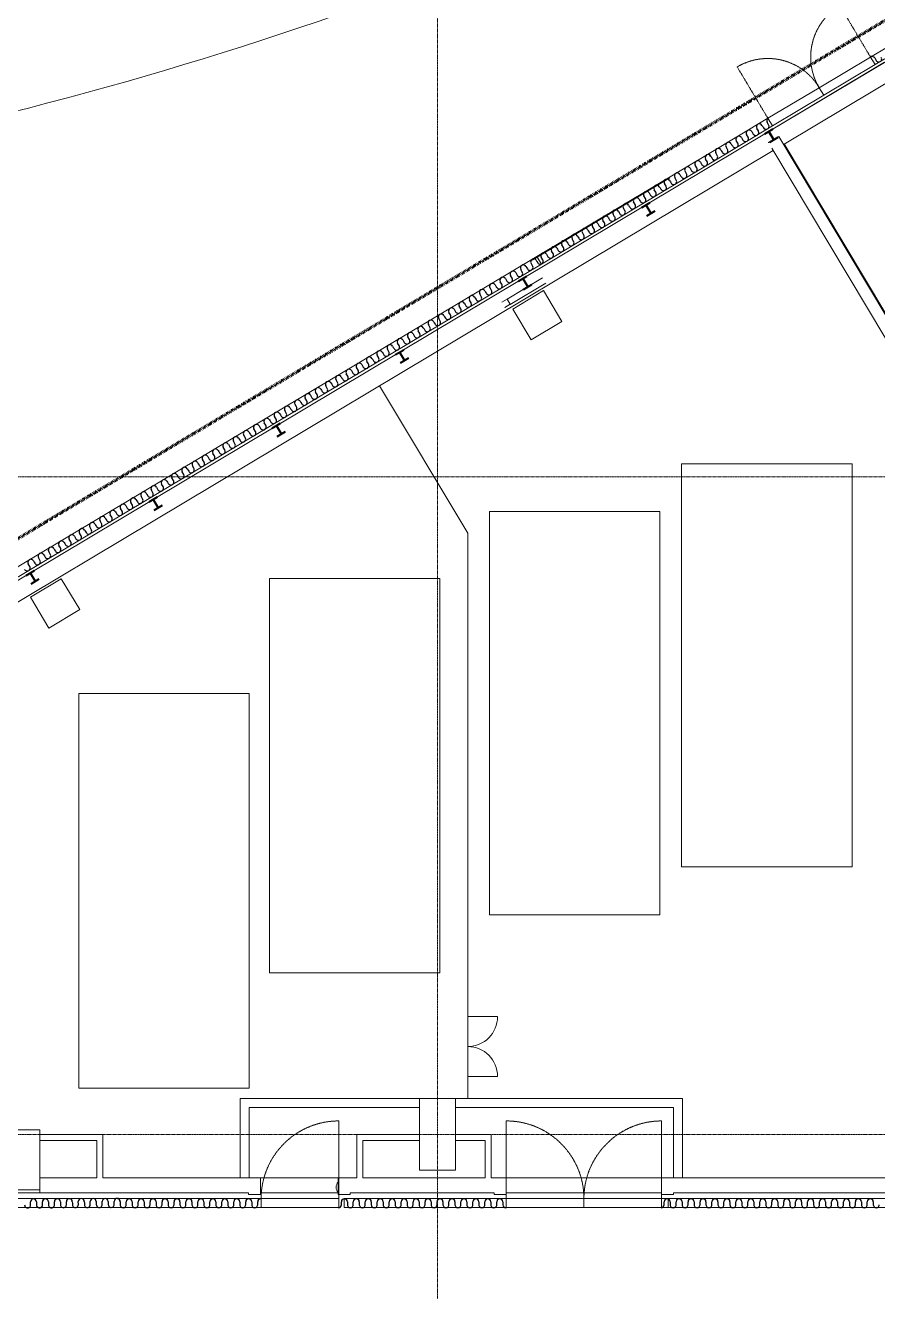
# Model space of a CAD drawing. Header units: millimetres. Extents: x -1578195 to 622687, y -255792 to 391308.
# Drawn here: x -1525649 to -1511389, y 113084 to 134269 of the extents above; entities that cross this region are included whole.
import ezdxf

# ---------------------------------------------------------------- set-up
doc = ezdxf.new("R2010")
doc.units = ezdxf.units.MM
for name, pattern in [('Double dash', [24.5, 10, -3, 2, -3, 2, -4.5]), ('Grid Line', [21, 12, -3, 3, -3]), ('Long Dash', [13.5, 9, -4.5])]:
    doc.linetypes.add(name, pattern=pattern)
for name, color, linetype, lineweight in [('A-010-M_LINE', 90, 'Continuous', 5), ('A-200-M_WALL_EXT', 113, 'Continuous', 9), ('A-200-M_WALL_INT', 2, 'Continuous', 9), ('A-215-M_CURT_PANEL', 51, 'Continuous', 5), ('A-230-M_FLOOR', 192, 'Continuous', 18), ('A-325-M_DOOR', 31, 'Continuous', 5), ('A-325-M_DOOR_PANEL', 31, 'Continuous', 5), ('A-325-MH_DOOR', 31, 'Long Dash', 5), ('C-910-M_SITE_BOUND', 91, 'Double dash', 70), ('S-280-M_COLUMN', 52, 'Continuous', 9), ('Z-030-M_GRID', 191, 'Continuous', 5)]:
    doc.layers.add(name, color=color, linetype=linetype, lineweight=lineweight)

# ---------------------------------------------------------------- blocks, each defined once
blk = doc.blocks.new('0291')
at = {"layer": 'A-010-M_LINE', "color": 1, "lineweight": 25}
for p, q in [((24164, 170463), (24177, 170441)), ((24177, 170441), (24189, 170420)), ((22218, 169242), (22192, 169285)), ((22278, 169336), (22291, 169315)), ((22291, 169315), (22304, 169293)), ((22390, 169344), (22364, 169387)), ((21875, 169037), (21849, 169080)), ((21935, 169131), (21948, 169109)), ((21948, 169109), (21961, 169088)), ((22046, 169139), (22021, 169182)), ((22107, 169233), (22119, 169212)), ((22107, 169233), (22119, 169212)), ((22119, 169212), (22132, 169190)), ((21531, 168831), (21506, 168874)), ((21591, 168926), (21604, 168904)), ((21604, 168904), (21617, 168883)), ((21703, 168934), (21677, 168977)), ((21763, 169028), (21776, 169007)), ((21776, 169007), (21789, 168985)), ((21188, 168626), (21162, 168669)), ((21248, 168720), (21261, 168699)), ((21261, 168699), (21274, 168678)), ((21360, 168729), (21334, 168772)), ((21420, 168823), (21433, 168802)), ((21433, 168802), (21445, 168780)), ((20845, 168421), (20819, 168464)), ((20905, 168515), (20918, 168494)), ((20918, 168494), (20930, 168472)), ((21016, 168524), (20991, 168567)), ((21076, 168618), (21089, 168596)), ((21089, 168596), (21102, 168575)), ((20390, 168208), (20403, 168186)), ((20501, 168216), (20476, 168259)), ((20561, 168310), (20574, 168289)), ((20574, 168289), (20587, 168267)), ((20673, 168318), (20647, 168361)), ((20733, 168413), (20746, 168391)), ((20746, 168391), (20759, 168370)), ((20046, 168002), (20059, 167981)), ((20046, 168002), (20059, 167981)), ((20158, 168011), (20132, 168054)), ((20218, 168105), (20231, 168083)), ((20231, 168083), (20244, 168062)), ((20329, 168113), (20304, 168156)), ((20403, 168186), (20415, 168165)), ((19703, 167797), (19716, 167776)), ((19814, 167806), (19789, 167848)), ((19875, 167900), (19887, 167878)), ((19887, 167878), (19900, 167857)), ((19986, 167908), (19960, 167951)), ((20059, 167981), (20072, 167959)), ((19360, 167592), (19372, 167571)), ((19372, 167571), (19385, 167549)), ((19471, 167600), (19445, 167643)), ((19531, 167695), (19544, 167673)), ((19544, 167673), (19557, 167652)), ((19643, 167703), (19617, 167746)), ((19716, 167776), (19729, 167754)), ((19016, 167387), (19029, 167365)), ((19029, 167365), (19042, 167344)), ((19128, 167395), (19102, 167438)), ((19188, 167489), (19201, 167468)), ((19201, 167468), (19214, 167447)), ((19299, 167498), (19274, 167541)), ((18673, 167182), (18686, 167160)), ((18686, 167160), (18698, 167139)), ((18784, 167190), (18759, 167233)), ((18845, 167284), (18857, 167263)), ((18857, 167263), (18870, 167241)), ((18956, 167293), (18930, 167336)), ((18329, 166977), (18342, 166955)), ((18342, 166955), (18355, 166934)), ((18441, 166985), (18415, 167028)), ((18501, 167079), (18514, 167058)), ((18514, 167058), (18527, 167036)), ((18613, 167087), (18587, 167130)), ((17926, 166677), (17900, 166720)), ((17986, 166771), (17999, 166750)), ((17986, 166771), (17999, 166750)), ((17999, 166750), (18012, 166728)), ((18098, 166780), (18072, 166823)), ((18158, 166874), (18171, 166852)), ((18171, 166852), (18183, 166831)), ((18269, 166882), (18244, 166925)), ((17583, 166472), (17557, 166515)), ((17643, 166566), (17656, 166545)), ((17656, 166545), (17668, 166523)), ((17754, 166575), (17729, 166617)), ((17814, 166669), (17827, 166647)), ((17827, 166647), (17840, 166626)), ((17239, 166267), (17213, 166310)), ((17299, 166361), (17312, 166340)), ((17312, 166340), (17325, 166318)), ((17411, 166369), (17385, 166412)), ((17471, 166464), (17484, 166442)), ((17484, 166442), (17497, 166421)), ((16896, 166062), (16870, 166105)), ((16956, 166156), (16969, 166134)), ((16969, 166134), (16982, 166113)), ((17067, 166164), (17042, 166207)), ((17128, 166258), (17140, 166237)), ((17140, 166237), (17153, 166215)), ((16552, 165856), (16527, 165899)), ((16613, 165951), (16625, 165929)), ((16625, 165929), (16638, 165908)), ((16724, 165959), (16698, 166002)), ((16784, 166053), (16797, 166032)), ((16797, 166032), (16810, 166010)), ((16209, 165651), (16183, 165694)), ((16269, 165745), (16282, 165724)), ((16282, 165724), (16295, 165703)), ((16381, 165754), (16355, 165797)), ((16441, 165848), (16454, 165827)), ((16454, 165827), (16467, 165805)), ((15866, 165446), (15840, 165489)), ((15926, 165540), (15939, 165519)), ((15926, 165540), (15939, 165519)), ((15939, 165519), (15951, 165497)), ((16037, 165549), (16012, 165592)), ((16098, 165643), (16110, 165621)), ((16110, 165621), (16123, 165600)), ((15522, 165241), (15497, 165284)), ((15582, 165335), (15595, 165314)), ((15595, 165314), (15608, 165292)), ((15694, 165344), (15668, 165386)), ((15754, 165438), (15767, 165416)), ((15767, 165416), (15780, 165395)), ((15067, 165027), (15080, 165006)), ((15179, 165036), (15153, 165079)), ((15239, 165130), (15252, 165108)), ((15252, 165108), (15265, 165087)), ((15351, 165138), (15325, 165181)), ((15411, 165233), (15424, 165211)), ((15424, 165211), (15436, 165190)), ((14724, 164822), (14737, 164801)), ((14836, 164831), (14810, 164873)), ((14896, 164925), (14909, 164903)), ((14909, 164903), (14921, 164882)), ((15007, 164933), (14982, 164976)), ((15080, 165006), (15093, 164984)), ((14381, 164617), (14393, 164596)), ((14492, 164625), (14467, 164668)), ((14552, 164720), (14565, 164698)), ((14565, 164698), (14578, 164677)), ((14664, 164728), (14638, 164771)), ((14737, 164801), (14750, 164779)), ((14037, 164412), (14050, 164390)), ((14050, 164390), (14063, 164369)), ((14149, 164420), (14123, 164463)), ((14209, 164514), (14222, 164493)), ((14222, 164493), (14235, 164472)), ((14320, 164523), (14295, 164566)), ((14393, 164596), (14406, 164574)), ((13694, 164207), (13707, 164185)), ((13707, 164185), (13720, 164164)), ((13805, 164215), (13780, 164258)), ((13866, 164309), (13878, 164288)), ((13866, 164309), (13878, 164288)), ((13878, 164288), (13891, 164266)), ((13977, 164318), (13951, 164361)), ((13351, 164002), (13363, 163980)), ((13363, 163980), (13376, 163959)), ((13462, 164010), (13436, 164053)), ((13522, 164104), (13535, 164083)), ((13535, 164083), (13548, 164061)), ((13634, 164112), (13608, 164155)), ((13007, 163796), (13020, 163775)), ((13020, 163775), (13033, 163753)), ((13119, 163805), (13093, 163848)), ((13179, 163899), (13192, 163877)), ((13192, 163877), (13205, 163856)), ((13290, 163907), (13265, 163950)), ((12664, 163591), (12677, 163570)), ((12677, 163570), (12689, 163548)), ((12775, 163600), (12750, 163642)), ((12836, 163694), (12848, 163672)), ((12848, 163672), (12861, 163651)), ((12947, 163702), (12921, 163745)), ((12260, 163292), (12235, 163335)), ((12320, 163386), (12333, 163365)), ((12333, 163365), (12346, 163343)), ((12432, 163394), (12406, 163437)), ((12492, 163489), (12505, 163467)), ((12505, 163467), (12518, 163446)), ((12604, 163497), (12578, 163540)), ((11917, 163087), (11891, 163130)), ((11977, 163181), (11990, 163159)), ((11990, 163159), (12003, 163138)), ((12089, 163189), (12063, 163232)), ((12149, 163283), (12162, 163262)), ((12162, 163262), (12174, 163240)), ((11574, 162881), (11548, 162924)), ((11634, 162976), (11647, 162954)), ((11647, 162954), (11659, 162933)), ((11745, 162984), (11720, 163027)), ((11805, 163078), (11818, 163057)), ((11805, 163078), (11818, 163057)), ((11818, 163057), (11831, 163035)), ((11230, 162676), (11204, 162719)), ((11290, 162770), (11303, 162749)), ((11303, 162749), (11316, 162728)), ((11402, 162779), (11376, 162822)), ((11462, 162873), (11475, 162852)), ((11475, 162852), (11488, 162830)), ((10887, 162471), (10861, 162514)), ((10947, 162565), (10960, 162544)), ((10960, 162544), (10973, 162522)), ((11058, 162574), (11033, 162617)), ((11119, 162668), (11131, 162646)), ((11131, 162646), (11144, 162625)), ((10543, 162266), (10518, 162309)), ((10604, 162360), (10616, 162339)), ((10616, 162339), (10629, 162317)), ((10715, 162369), (10689, 162411)), ((10775, 162463), (10788, 162441)), ((10788, 162441), (10801, 162420)), ((10200, 162061), (10174, 162104)), ((10260, 162155), (10273, 162134)), ((10273, 162134), (10286, 162112)), ((10372, 162163), (10346, 162206)), ((10432, 162258), (10445, 162236)), ((10445, 162236), (10458, 162215)), ((10028, 161958), (10003, 162001)), ((10089, 162052), (10101, 162031)), ((10101, 162031), (10114, 162009)), ((10042, 151276), (10042, 151326)), ((10141, 151327), (10142, 151302)), ((10142, 151302), (10142, 151277)), ((10242, 151278), (10241, 151328)), ((10341, 151328), (10342, 151303)), ((10342, 151303), (10342, 151278)), ((10442, 151279), (10441, 151329)), ((10541, 151329), (10542, 151304)), ((10542, 151304), (10542, 151279)), ((10642, 151280), (10641, 151330)), ((10741, 151330), (10742, 151305)), ((10742, 151305), (10742, 151280)), ((10842, 151281), (10841, 151331)), ((10941, 151332), (10942, 151307)), ((10942, 151307), (10942, 151282)), ((11042, 151282), (11041, 151332)), ((11141, 151333), (11142, 151308)), ((11141, 151333), (11142, 151308)), ((11142, 151308), (11142, 151283)), ((11242, 151283), (11241, 151333)), ((11341, 151334), (11342, 151309)), ((11342, 151309), (11342, 151284)), ((11442, 151285), (11441, 151335)), ((11541, 151335), (11542, 151310)), ((11542, 151329), (11542, 151304)), ((11542, 151329), (11542, 151304)), ((11542, 151304), (11542, 151279)), ((11642, 151279), (11642, 151329)), ((11742, 151329), (11742, 151304)), ((11742, 151304), (11742, 151279)), ((11842, 151279), (11842, 151329)), ((11942, 151329), (11942, 151304)), ((11942, 151304), (11942, 151279)), ((12042, 151279), (12042, 151329)), ((12142, 151329), (12142, 151304)), ((12142, 151304), (12142, 151279)), ((12242, 151279), (12242, 151329)), ((12342, 151329), (12342, 151304)), ((12342, 151304), (12342, 151279)), ((12442, 151279), (12442, 151329)), ((12542, 151329), (12542, 151304)), ((12542, 151304), (12542, 151279)), ((12642, 151279), (12642, 151329)), ((12742, 151329), (12742, 151304)), ((12742, 151304), (12742, 151279)), ((12842, 151279), (12842, 151329)), ((12942, 151329), (12942, 151304)), ((12942, 151304), (12942, 151279)), ((13042, 151279), (13042, 151329)), ((13142, 151329), (13142, 151304)), ((13142, 151304), (13142, 151279)), ((13242, 151279), (13242, 151329)), ((13342, 151329), (13342, 151304)), ((13342, 151304), (13342, 151279)), ((13442, 151279), (13442, 151329)), ((13542, 151329), (13542, 151304)), ((13542, 151304), (13542, 151279)), ((13642, 151279), (13642, 151329)), ((13742, 151329), (13742, 151304)), ((13742, 151304), (13742, 151279)), ((13842, 151279), (13842, 151329)), ((15242, 151279), (15242, 151329)), ((15342, 151329), (15342, 151304)), ((15342, 151304), (15342, 151279)), ((15442, 151279), (15442, 151329)), ((15542, 151329), (15542, 151304)), ((15542, 151304), (15542, 151279)), ((15642, 151279), (15642, 151329)), ((15742, 151329), (15742, 151304)), ((15742, 151304), (15742, 151279)), ((15842, 151279), (15842, 151329)), ((15942, 151329), (15942, 151304)), ((15942, 151304), (15942, 151279)), ((16042, 151279), (16042, 151329)), ((16142, 151329), (16142, 151304)), ((16142, 151304), (16142, 151279)), ((16242, 151279), (16242, 151329)), ((16342, 151329), (16342, 151304)), ((16342, 151329), (16342, 151304)), ((16342, 151304), (16342, 151279)), ((16442, 151279), (16442, 151329)), ((16542, 151329), (16542, 151304)), ((16542, 151304), (16542, 151279)), ((16642, 151279), (16642, 151329)), ((16742, 151329), (16742, 151304)), ((16742, 151304), (16742, 151279)), ((16842, 151279), (16842, 151329)), ((16942, 151329), (16942, 151304)), ((16942, 151304), (16942, 151279)), ((17042, 151279), (17042, 151329)), ((17142, 151329), (17142, 151304)), ((17142, 151304), (17142, 151279)), ((17242, 151279), (17242, 151329)), ((17342, 151329), (17342, 151304)), ((17342, 151304), (17342, 151279)), ((17442, 151279), (17442, 151329)), ((17542, 151329), (17542, 151304)), ((17542, 151304), (17542, 151279)), ((17642, 151279), (17642, 151329)), ((17742, 151329), (17742, 151304)), ((17742, 151304), (17742, 151279)), ((17842, 151279), (17842, 151329)), ((17942, 151329), (17942, 151304)), ((17942, 151304), (17942, 151279)), ((20642, 151279), (20642, 151329)), ((20742, 151329), (20742, 151304)), ((20742, 151304), (20742, 151279)), ((20842, 151279), (20842, 151329)), ((20942, 151329), (20942, 151304)), ((20942, 151304), (20942, 151279)), ((21042, 151279), (21042, 151329)), ((21142, 151329), (21142, 151304)), ((21142, 151329), (21142, 151304)), ((21142, 151304), (21142, 151279)), ((21242, 151279), (21242, 151329)), ((21342, 151329), (21342, 151304)), ((21342, 151304), (21342, 151279)), ((21442, 151279), (21442, 151329)), ((21542, 151329), (21542, 151304)), ((21542, 151304), (21542, 151279)), ((21642, 151279), (21642, 151329)), ((21742, 151329), (21742, 151304)), ((21742, 151304), (21742, 151279)), ((21842, 151279), (21842, 151329)), ((21942, 151329), (21942, 151304)), ((21942, 151304), (21942, 151279)), ((22042, 151279), (22042, 151329)), ((22142, 151329), (22142, 151304)), ((22142, 151304), (22142, 151279)), ((22242, 151279), (22242, 151329)), ((22342, 151329), (22342, 151304)), ((22342, 151304), (22342, 151279)), ((22442, 151279), (22442, 151329)), ((22542, 151329), (22542, 151304)), ((22542, 151304), (22542, 151279)), ((22642, 151279), (22642, 151329)), ((22742, 151329), (22742, 151304)), ((22742, 151304), (22742, 151279)), ((22842, 151279), (22842, 151329)), ((22942, 151329), (22942, 151304)), ((22942, 151304), (22942, 151279)), ((23042, 151279), (23042, 151329)), ((23142, 151329), (23142, 151304)), ((23142, 151304), (23142, 151279)), ((23242, 151279), (23242, 151329)), ((23342, 151329), (23342, 151304)), ((23342, 151304), (23342, 151279)), ((23442, 151279), (23442, 151329)), ((23542, 151329), (23542, 151304)), ((23542, 151329), (23542, 151304)), ((23542, 151304), (23542, 151279)), ((23642, 151279), (23642, 151329)), ((23742, 151329), (23742, 151304)), ((23742, 151304), (23742, 151279)), ((23842, 151279), (23842, 151329)), ((23941, 151304), (23941, 151279)), ((23942, 151329), (23942, 151304)), ((24041, 151279), (24041, 151329)), ((24141, 151329), (24141, 151304)), ((24141, 151304), (24141, 151279))]:
    blk.add_line(p, q, dxfattribs=at)
at = {"layer": 'A-010-M_LINE', "color": 1}
for p, q in [((20737, 168457), (18436, 167082)), ((17355, 154426), (17855, 154426)), ((17355, 153426), (17855, 153426))]:
    blk.add_line(p, q, dxfattribs=at)
at = {"layer": 'A-010-M_LINE', "color": 1, "lineweight": 18}
for p, q in [((17355, 162513), (15881, 164980)), ((17355, 153056), (17355, 162513))]:
    blk.add_line(p, q, dxfattribs=at)
at = {"layer": 'A-010-M_LINE', "color": 1, "lineweight": 25}
for centre, start, end in [((24121, 170437), 30.8592, 130.3972), ((24232, 170445), 210.8592, 30.8592), ((22235, 169310), 30.8592, 210.8592), ((22347, 169319), 210.8592, 30.8592), ((22347, 169319), 210.8592, 300.8592), ((22407, 169413), 127.9867, 210.8592), ((21720, 169003), 30.8592, 210.8592), ((21892, 169105), 30.8592, 210.8592), ((22003, 169114), 210.8592, 30.8592), ((22064, 169208), 30.8592, 210.8592), ((22175, 169216), 210.8592, 30.8592), ((21377, 168797), 30.8592, 210.8592), ((21549, 168900), 30.8592, 210.8592), ((21660, 168908), 210.8592, 30.8592), ((21832, 169011), 210.8592, 30.8592), ((21034, 168592), 30.8592, 210.8592), ((21145, 168601), 210.8592, 30.8592), ((21205, 168695), 30.8592, 210.8592), ((21317, 168703), 210.8592, 30.8592), ((21488, 168806), 210.8592, 30.8592), ((20690, 168387), 30.8592, 210.8592), ((20802, 168395), 210.8592, 30.8592), ((20862, 168490), 30.8592, 210.8592), ((20973, 168498), 210.8592, 30.8592), ((20347, 168182), 30.8592, 210.8592), ((20458, 168190), 210.8592, 30.8592), ((20518, 168284), 30.8592, 210.8592), ((20630, 168293), 210.8592, 30.8592), ((20003, 167977), 30.8592, 210.8592), ((20115, 167985), 210.8592, 30.8592), ((20175, 168079), 30.8592, 210.8592), ((20287, 168088), 210.8592, 30.8592), ((19660, 167772), 30.8592, 210.8592), ((19772, 167780), 210.8592, 30.8592), ((19832, 167874), 30.8592, 210.8592), ((19943, 167883), 210.8592, 30.8592), ((19317, 167566), 30.8592, 210.8592), ((19428, 167575), 210.8592, 30.8592), ((19488, 167669), 30.8592, 210.8592), ((19600, 167677), 210.8592, 30.8592), ((18973, 167361), 30.8592, 210.8592), ((19085, 167370), 210.8592, 30.8592), ((19145, 167464), 30.8592, 210.8592), ((19256, 167472), 210.8592, 30.8592), ((18630, 167156), 30.8592, 210.8592), ((18741, 167164), 210.8592, 30.8592), ((18802, 167259), 30.8592, 210.8592), ((18913, 167267), 210.8592, 30.8592), ((18287, 166951), 30.8592, 210.8592), ((18398, 166959), 210.8592, 30.8592), ((18458, 167053), 30.8592, 210.8592), ((18570, 167062), 210.8592, 30.8592), ((17943, 166746), 30.8592, 210.8592), ((18055, 166754), 210.8592, 30.8592), ((18115, 166848), 30.8592, 210.8592), ((18226, 166857), 210.8592, 30.8592), ((17600, 166541), 30.8592, 210.8592), ((17711, 166549), 210.8592, 30.8592), ((17771, 166643), 30.8592, 210.8592), ((17883, 166651), 210.8592, 30.8592), ((17256, 166335), 30.8592, 210.8592), ((17368, 166344), 210.8592, 30.8592), ((17428, 166438), 30.8592, 210.8592), ((17540, 166446), 210.8592, 30.8592), ((16913, 166130), 30.8592, 210.8592), ((17025, 166139), 210.8592, 30.8592), ((17085, 166233), 30.8592, 210.8592), ((17196, 166241), 210.8592, 30.8592), ((16398, 165822), 30.8592, 210.8592), ((16570, 165925), 30.8592, 210.8592), ((16681, 165933), 210.8592, 30.8592), ((16741, 166028), 30.8592, 210.8592), ((16853, 166036), 210.8592, 30.8592), ((16055, 165617), 30.8592, 210.8592), ((16226, 165720), 30.8592, 210.8592), ((16338, 165728), 210.8592, 30.8592), ((16509, 165831), 210.8592, 30.8592), ((15711, 165412), 30.8592, 210.8592), ((15883, 165515), 30.8592, 210.8592), ((15994, 165523), 210.8592, 30.8592), ((16166, 165626), 210.8592, 30.8592), ((15368, 165207), 30.8592, 210.8592), ((15479, 165215), 210.8592, 30.8592), ((15540, 165309), 30.8592, 210.8592), ((15651, 165318), 210.8592, 30.8592), ((15823, 165420), 210.8592, 30.8592), ((15024, 165002), 30.8592, 210.8592), ((15136, 165010), 210.8592, 30.8592), ((15196, 165104), 30.8592, 210.8592), ((15308, 165113), 210.8592, 30.8592), ((14681, 164797), 30.8592, 210.8592), ((14793, 164805), 210.8592, 30.8592), ((14853, 164899), 30.8592, 210.8592), ((14964, 164908), 210.8592, 30.8592), ((14338, 164591), 30.8592, 210.8592), ((14449, 164600), 210.8592, 30.8592), ((14509, 164694), 30.8592, 210.8592), ((14621, 164702), 210.8592, 30.8592), ((13994, 164386), 30.8592, 210.8592), ((14106, 164395), 210.8592, 30.8592), ((14166, 164489), 30.8592, 210.8592), ((14278, 164497), 210.8592, 30.8592), ((13651, 164181), 30.8592, 210.8592), ((13762, 164189), 210.8592, 30.8592), ((13823, 164284), 30.8592, 210.8592), ((13934, 164292), 210.8592, 30.8592), ((13308, 163976), 30.8592, 210.8592), ((13419, 163984), 210.8592, 30.8592), ((13479, 164078), 30.8592, 210.8592), ((13591, 164087), 210.8592, 30.8592), ((12964, 163771), 30.8592, 210.8592), ((13076, 163779), 210.8592, 30.8592), ((13136, 163873), 30.8592, 210.8592), ((13247, 163882), 210.8592, 30.8592), ((12621, 163566), 30.8592, 210.8592), ((12732, 163574), 210.8592, 30.8592), ((12793, 163668), 30.8592, 210.8592), ((12904, 163676), 210.8592, 30.8592), ((12278, 163360), 30.8592, 210.8592), ((12389, 163369), 210.8592, 30.8592), ((12449, 163463), 30.8592, 210.8592), ((12561, 163471), 210.8592, 30.8592), ((11934, 163155), 30.8592, 210.8592), ((12046, 163164), 210.8592, 30.8592), ((12106, 163258), 30.8592, 210.8592), ((12217, 163266), 210.8592, 30.8592), ((11591, 162950), 30.8592, 210.8592), ((11702, 162958), 210.8592, 30.8592), ((11762, 163053), 30.8592, 210.8592), ((11874, 163061), 210.8592, 30.8592), ((11247, 162745), 30.8592, 210.8592), ((11359, 162753), 210.8592, 30.8592), ((11419, 162847), 30.8592, 210.8592), ((11531, 162856), 210.8592, 30.8592), ((10732, 162437), 30.8592, 210.8592), ((10904, 162540), 30.8592, 210.8592), ((11016, 162548), 210.8592, 30.8592), ((11076, 162642), 30.8592, 210.8592), ((11187, 162651), 210.8592, 30.8592), ((10389, 162232), 30.8592, 210.8592), ((10561, 162334), 30.8592, 210.8592), ((10672, 162343), 210.8592, 30.8592), ((10844, 162445), 210.8592, 30.8592), ((10046, 162027), 30.8592, 210.8592), ((10157, 162035), 210.8592, 30.8592), ((10217, 162129), 30.8592, 210.8592), ((10329, 162138), 210.8592, 30.8592), ((10500, 162240), 210.8592, 30.8592), ((9985, 161933), 210.8592, 30.8592), ((9992, 151276), 180.3311, 0.3311), ((10091, 151327), 0.3311, 180.3311), ((10192, 151277), 180.3311, 0.3311), ((10291, 151328), 0.3311, 180.3311), ((10392, 151278), 180.3311, 0.3311), ((10491, 151329), 0.3311, 180.3311), ((10592, 151280), 180.3311, 0.3311), ((10691, 151330), 0.3311, 180.3311), ((10792, 151281), 180.3311, 0.3311), ((10891, 151331), 0.3311, 180.3311), ((10992, 151282), 180.3311, 0.3311), ((11091, 151332), 0.3311, 180.3311), ((11192, 151283), 180.3311, 0.3311), ((11291, 151334), 0.3311, 180.3311), ((11392, 151284), 180.3311, 0.3311), ((11491, 151335), 0.3311, 180.3311), ((11492, 151329), 0.0003, 79.4558), ((11592, 151279), 180.0003, 0.0003), ((11692, 151329), 0.0003, 180.0003), ((11792, 151279), 180.0003, 0.0003), ((11892, 151329), 0.0003, 180.0003), ((11992, 151279), 180.0003, 0.0003), ((12092, 151329), 0.0003, 180.0003), ((12192, 151279), 180.0003, 0.0003), ((12292, 151329), 0.0003, 180.0003), ((12392, 151279), 180.0003, 0.0003), ((12492, 151329), 0.0003, 180.0003), ((12592, 151279), 180.0003, 0.0003), ((12692, 151329), 0.0003, 180.0003), ((12792, 151279), 180.0003, 0.0003), ((12892, 151329), 0.0003, 180.0003), ((12992, 151279), 180.0003, 0.0003), ((13092, 151329), 0.0003, 180.0003), ((13192, 151279), 180.0003, 0.0003), ((13292, 151329), 0.0003, 180.0003), ((13392, 151279), 180.0003, 0.0003), ((13492, 151329), 0.0003, 180.0003), ((13592, 151279), 180.0003, 0.0003), ((13692, 151329), 0.0003, 180.0003), ((13792, 151279), 180.0003, 0.0003), ((13892, 151329), 90.0003, 180.0003), ((15192, 151279), 270.0003, 0.0003), ((15292, 151329), 0.0003, 180.0003), ((15392, 151279), 180.0003, 0.0003), ((15492, 151329), 0.0003, 180.0003), ((15592, 151279), 180.0003, 0.0003), ((15692, 151329), 0.0003, 180.0003), ((15792, 151279), 180.0003, 0.0003), ((15892, 151329), 0.0003, 180.0003), ((15992, 151279), 180.0003, 0.0003), ((16092, 151329), 0.0003, 180.0003), ((16192, 151279), 180.0003, 0.0003), ((16292, 151329), 0.0003, 180.0003), ((16392, 151279), 180.0003, 0.0003), ((16492, 151329), 0.0003, 180.0003), ((16592, 151279), 180.0003, 0.0003), ((16692, 151329), 0.0003, 180.0003), ((16792, 151279), 180.0003, 0.0003), ((16892, 151329), 0.0003, 180.0003), ((16992, 151279), 180.0003, 0.0003), ((17092, 151329), 0.0003, 180.0003), ((17192, 151279), 180.0003, 0.0003), ((17292, 151329), 0.0003, 180.0003), ((17392, 151279), 180.0003, 0.0003), ((17492, 151329), 0.0003, 180.0003), ((17592, 151279), 180.0003, 0.0003), ((17692, 151329), 0.0003, 180.0003), ((17792, 151279), 180.0003, 0.0003), ((17892, 151329), 0.0003, 180.0003), ((17992, 151279), 180.0003, 287.5074), ((20592, 151279), 270.0003, 0.0003), ((20692, 151329), 0.0003, 180.0003), ((20792, 151279), 180.0003, 0.0003), ((20892, 151329), 0.0003, 180.0003), ((20992, 151279), 180.0003, 0.0003), ((21092, 151329), 0.0003, 180.0003), ((21192, 151279), 180.0003, 0.0003), ((21292, 151329), 0.0003, 180.0003), ((21392, 151279), 180.0003, 0.0003), ((21492, 151329), 0.0003, 180.0003), ((21592, 151279), 180.0003, 0.0003), ((21692, 151329), 0.0003, 180.0003), ((21792, 151279), 180.0003, 0.0003), ((21892, 151329), 0.0003, 180.0003), ((21992, 151279), 180.0003, 0.0003), ((22092, 151329), 0.0003, 180.0003), ((22192, 151279), 180.0003, 0.0003), ((22292, 151329), 0.0003, 180.0003), ((22392, 151279), 180.0003, 0.0003), ((22492, 151329), 0.0003, 180.0003), ((22592, 151279), 180.0003, 0.0003), ((22692, 151329), 0.0003, 180.0003), ((22792, 151279), 180.0003, 0.0003), ((22892, 151329), 0.0003, 180.0003), ((22992, 151279), 180.0003, 0.0003), ((23092, 151329), 0.0003, 180.0003), ((23192, 151279), 180.0003, 0.0003), ((23292, 151329), 0.0003, 180.0003), ((23392, 151279), 180.0003, 0.0003), ((23492, 151329), 0.0003, 180.0003), ((23592, 151279), 180.0003, 0.0003), ((23692, 151329), 0.0003, 180.0003), ((23792, 151279), 180.0003, 0.0003), ((23892, 151329), 0.0003, 180.0003), ((23991, 151279), 180.0003, 0.0003), ((24091, 151329), 0.0003, 180.0003), ((24191, 151279), 180.0003, 0.0003)]:
    blk.add_arc(centre, 50, start, end, dxfattribs=at)
at = {"layer": 'A-010-M_LINE', "color": 1}
for centre, start, end in [((17355, 154426), 270, 360), ((17355, 153426), 0, 90)]:
    blk.add_arc(centre, 500, start, end, dxfattribs=at)
at = {"layer": 'A-200-M_WALL_EXT', "color": 1, "lineweight": 13}
for p, q in [((22384, 169227), (36874, 177885)), ((5365, 159058), (22384, 169227)), ((22384, 169227), (22464, 169093)), ((22466, 168915), (5524, 158792))]:
    blk.add_line(p, q, dxfattribs=at)
at = {"layer": 'A-200-M_WALL_INT', "color": 1}
for p, q in [((22559, 169150), (22387, 169047)), ((25814, 163702), (22559, 169150)), ((22387, 169047), (22390, 169042)), ((22441, 168956), (25745, 163428)), ((18609, 166783), (18013, 166427)), ((18064, 166341), (18660, 166697)), ((18015, 166428), (17928, 166376)), ((18013, 166427), (17928, 166376)), ((17979, 166290), (18067, 166342)), ((17979, 166290), (18064, 166341)), ((18067, 166342), (18015, 166428)), ((13550, 153056), (16550, 153056)), ((13550, 151731), (13550, 153056)), ((17150, 153056), (20950, 153056)), ((20950, 153056), (20950, 151731)), ((16550, 152906), (13700, 152906)), ((13700, 152906), (13700, 151731)), ((20800, 152906), (17150, 152906)), ((20800, 151731), (20800, 152906)), ((11250, 152456), (10200, 152456)), ((10200, 152456), (10200, 152356)), ((10200, 152356), (11150, 152356)), ((11150, 152356), (11150, 151731)), ((11250, 151731), (11250, 152456)), ((15500, 152456), (15500, 151731)), ((16550, 152456), (15500, 152456)), ((15600, 151731), (15600, 152356)), ((15600, 152356), (16550, 152356)), ((16550, 152356), (16550, 152456)), ((17750, 152456), (17150, 152456)), ((17150, 152456), (17150, 152356)), ((17150, 152356), (17650, 152356)), ((17650, 152356), (17650, 151731)), ((17750, 151731), (17750, 152456)), ((11150, 151731), (10200, 151731)), ((10200, 151731), (10200, 151481)), ((13890, 151731), (11250, 151731)), ((13890, 151451), (13890, 151731)), ((15500, 151731), (15190, 151731)), ((15190, 151731), (15190, 151451)), ((17650, 151731), (15600, 151731)), ((18000, 151731), (17750, 151731)), ((18000, 151451), (18000, 151731)), ((20600, 151731), (20600, 151451)), ((24800, 151731), (20600, 151731)), ((10200, 151481), (13690, 151481)), ((13690, 151481), (13690, 151451)), ((15390, 151451), (15390, 151481)), ((15390, 151481), (17800, 151481)), ((17800, 151481), (17800, 151451)), ((20800, 151451), (20800, 151481)), ((20800, 151481), (27300, 151481)), ((13690, 151451), (13890, 151451)), ((15190, 151451), (15390, 151451)), ((17800, 151451), (18000, 151451)), ((20600, 151451), (20800, 151451))]:
    blk.add_line(p, q, dxfattribs=at)
at = {"layer": 'A-215-M_CURT_PANEL', "color": 1, "lineweight": 9}
for p, q in [((24796, 170899), (24094, 170479)), ((24171, 170351), (24873, 170770)), ((24094, 170479), (24171, 170351)), ((22377, 169454), (21397, 168867)), ((21473, 168739), (22454, 169325)), ((22454, 169325), (22377, 169454)), ((21397, 168867), (18512, 167144)), ((21473, 168739), (21397, 168867)), ((21397, 168867), (21473, 168739)), ((18589, 167015), (21473, 168739)), ((18512, 167144), (14701, 164867)), ((18512, 167144), (18589, 167015)), ((18589, 167015), (18512, 167144)), ((14778, 164738), (18589, 167015)), ((14701, 164867), (8778, 161327)), ((14701, 164867), (14778, 164738)), ((14778, 164738), (14701, 164867)), ((8855, 161199), (14778, 164738)), ((13900, 151381), (9600, 151381)), ((18000, 151381), (15290, 151381)), ((15290, 151381), (15290, 151231)), ((20710, 151381), (20600, 151381)), ((20710, 151231), (20710, 151381)), ((27100, 151381), (20710, 151381)), ((20710, 151381), (20710, 151231)), ((9600, 151231), (13900, 151231)), ((15290, 151231), (18000, 151231)), ((20600, 151231), (20710, 151231)), ((20710, 151231), (27100, 151231))]:
    blk.add_line(p, q, dxfattribs=at)
at = {"layer": 'A-230-M_FLOOR', "color": 1}
for p, q in [((26502, 171324), (22650, 169022)), ((24330, 170390), (22410, 169242)), ((22410, 169242), (6412, 159683)), ((25513, 164231), (22649, 169024)), ((22650, 169022), (25513, 164231)), ((23785, 163676), (20935, 163676)), ((20935, 163676), (20935, 156931)), ((23785, 156931), (23785, 163676)), ((20570, 162876), (17720, 162876)), ((17720, 162876), (17720, 156131)), ((20570, 156131), (20570, 162876)), ((16890, 161756), (14040, 161756)), ((14040, 161756), (14040, 155156)), ((16890, 155156), (16890, 161756)), ((13700, 159831), (10850, 159831)), ((10850, 159831), (10850, 153231)), ((13700, 153231), (13700, 159831)), ((20935, 156931), (23785, 156931)), ((17720, 156131), (20570, 156131)), ((14040, 155156), (16890, 155156)), ((10850, 153231), (13700, 153231)), ((13890, 151731), (15190, 151731)), ((18000, 151731), (20600, 151731)), ((9600, 151481), (10200, 151481)), ((13890, 151481), (15190, 151481)), ((18000, 151481), (20600, 151481))]:
    blk.add_line(p, q, dxfattribs=at)
for start, end in [(136.8103, 180), (180, 223.1897)]:
    blk.add_arc((15280, 151571), 125, start, end, dxfattribs=at)
blk.add_open_spline([(7378, 169011), (10899, 169756), (14355, 170800), (17699, 172129)], degree=3, dxfattribs=at)
at = {"layer": 'A-325-M_DOOR', "color": 1, "lineweight": 9}
for p, q in [((13900, 151231), (13900, 151381)), ((13900, 151381), (15200, 151381)), ((15200, 151381), (15200, 151231)), ((15200, 151231), (13900, 151231))]:
    blk.add_line(p, q, dxfattribs=at)
at = {"layer": 'A-325-M_DOOR', "color": 1}
blk.add_line((15200, 151231), (15150, 151231), dxfattribs=at)
at = {"layer": 'A-325-M_DOOR_PANEL', "color": 1, "lineweight": 9}
for p, q in [((24094, 170479), (23236, 169966)), ((23313, 169838), (24171, 170351)), ((23236, 169966), (22377, 169454)), ((23313, 169838), (23236, 169966)), ((23236, 169966), (23313, 169838)), ((22454, 169325), (23313, 169838)), ((18000, 151381), (19300, 151381)), ((18000, 151231), (18000, 151381)), ((19300, 151381), (20600, 151381)), ((19300, 151231), (19300, 151381)), ((19300, 151381), (19300, 151231)), ((20600, 151381), (20600, 151231)), ((19300, 151231), (18000, 151231)), ((20600, 151231), (19300, 151231))]:
    blk.add_line(p, q, dxfattribs=at)
at = {"layer": 'A-325-M_DOOR_PANEL', "color": 1}
for p, q in [((24094, 170479), (24061, 170459)), ((22377, 169454), (22411, 169474)), ((15200, 151381), (15150, 151381)), ((18000, 151231), (18039, 151231)), ((20600, 151231), (20561, 151231))]:
    blk.add_line(p, q, dxfattribs=at)
at = {"layer": 'A-325-MH_DOOR', "color": 1}
for p, q in [((24094, 170479), (23581, 171338)), ((22377, 169454), (21865, 170312)), ((15200, 151381), (15200, 152681)), ((18000, 151369), (18000, 152681)), ((20600, 151369), (20600, 152681))]:
    blk.add_line(p, q, dxfattribs=at)
for centre, radius, start, end in [((24094, 170479), 1000, 120.8592, 210.8592), ((22377, 169454), 1000, 30.8592, 120.8592), ((15200, 151381), 1300, 90, 180), ((18000, 151381), 1300, 0, 90), ((20600, 151381), 1300, 90, 180)]:
    blk.add_arc(centre, radius, start, end, dxfattribs=at)
at = {"layer": 'C-910-M_SITE_BOUND', "color": 1}
blk.add_line((56581, 190357), (-9024, 151156), dxfattribs=at)
at = {"layer": 'S-280-M_COLUMN', "color": 1, "lineweight": 40}
for p, q in [((22326, 169192), (22465, 169275)), ((22396, 169234), (22479, 169095)), ((22409, 169053), (22548, 169136)), ((20267, 167962), (20406, 168045)), ((20337, 168004), (20420, 167864)), ((20350, 167823), (20489, 167906)), ((18207, 166731), (18346, 166814)), ((18277, 166773), (18360, 166633)), ((18290, 166592), (18429, 166675)), ((16147, 165500), (16286, 165583)), ((16216, 165541), (16299, 165402)), ((16230, 165361), (16369, 165444)), ((14087, 164269), (14226, 164352)), ((14156, 164310), (14239, 164171)), ((14170, 164130), (14309, 164213)), ((12026, 163038), (12165, 163121)), ((12096, 163079), (12179, 162940)), ((12109, 162899), (12249, 162982)), ((9967, 161807), (10106, 161890)), ((10036, 161849), (10119, 161710)), ((10050, 161668), (10189, 161751))]:
    blk.add_line(p, q, dxfattribs=at)
at = {"layer": 'S-280-M_COLUMN', "color": 1, "lineweight": 13}
for p, q in [((18625, 166571), (18110, 166263)), ((18933, 166056), (18625, 166571)), ((18110, 166263), (18418, 165748)), ((18418, 165748), (18933, 166056)), ((10556, 161749), (10041, 161441)), ((10864, 161234), (10556, 161749)), ((10041, 161441), (10349, 160926)), ((10349, 160926), (10864, 161234)), ((17150, 153056), (16550, 153056)), ((16550, 153056), (16550, 151856)), ((17150, 151856), (17150, 153056)), ((10200, 152531), (9600, 152531)), ((10200, 151531), (10200, 152531)), ((16550, 151856), (17150, 151856)), ((9600, 151531), (10200, 151531))]:
    blk.add_line(p, q, dxfattribs=at)
at = {"layer": 'Z-030-M_GRID', "color": 1, "linetype": 'Grid Line'}
for p, q in [((16850, 209886), (16850, 140118)), ((-14408, 163456), (132980, 163456)), ((-14408, 152456), (132980, 152456))]:
    blk.add_line(p, q, dxfattribs=at)

msp = doc.modelspace()

# ---------------------------------------------------------------- block references
msp.add_blockref('0291', (-1535603.6, -36740.4))

doc.saveas('drawing.dxf')
